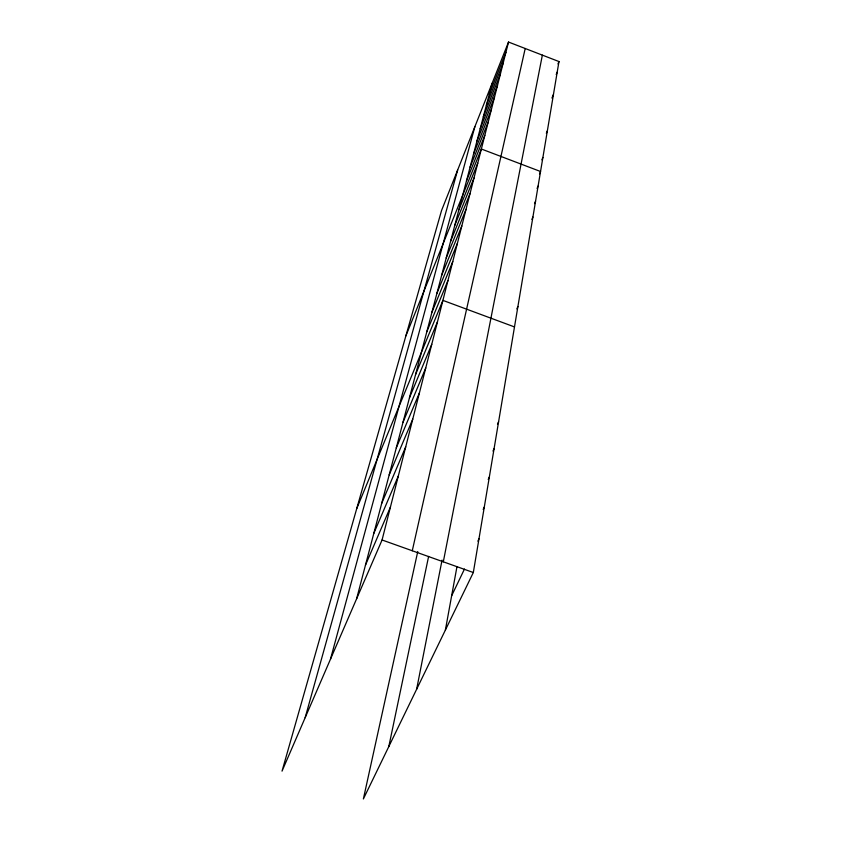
<?xml version="1.0" encoding="UTF-8"?>
<svg xmlns="http://www.w3.org/2000/svg" width="841" height="841" viewBox="0 0 841 841"><rect width="100%" height="100%" fill="white"/><g stroke="black" fill="none" stroke-linecap="round" stroke-linejoin="round"><path stroke-width="1.26" d="M417.756 551.559L363.375 798.95L473.325 572.521L558.971 61.551L508.521 42.05L441.557 210.502L282.029 771.134L382.066 539.985L508.521 42.05M445.373 630.098L456.894 567.034M443.312 561.82L542.361 55.128M416.631 689.273L442.061 560.095M388.805 746.577L428.616 556.416M412.279 550.75L525.205 48.494M356.616 598.781L492.143 83.259M330.471 659.207L474.85 126.739M305.157 717.688L457.672 169.977M489.294 94.076L505.904 52.363M486.361 105.241L503.202 63.012M483.323 116.783L500.395 74.04M480.19 128.726L497.504 85.446M476.942 141.078L494.497 97.251M473.578 153.871L491.396 109.488M470.087 167.128L488.169 122.176M466.482 180.878L484.826 135.338M405.867 335.916L481.357 149.004L540.542 171.501L539.512 173.898M458.839 209.935L477.751 163.207M454.792 225.314L473.998 177.966M450.587 241.304L470.098 193.335M446.214 257.945L466.04 209.325M441.662 275.27L461.804 225.998M436.91 293.33L457.388 243.396M431.959 312.169L452.773 261.551M426.786 331.838L447.959 280.526M356.721 508.626L442.913 300.384L514.492 326.928M415.559 374.56L437.467 321.819M409.451 397.814L431.748 344.326M403.028 422.224L425.746 367.99M396.29 447.885L419.417 392.884M557.961 63.948L558.971 61.551M556.206 74.502L557.194 72.147M389.183 474.892L412.752 419.133M551.927 98.061L553.462 94.444M381.698 503.36L405.719 446.834M373.803 533.404L398.287 476.111M546.335 133.256L547.354 130.891M365.457 565.163L390.413 507.112M541.877 159.822L542.897 157.456M537.073 188.458L538.103 186.082M534.519 203.648L535.559 201.251M531.88 219.396L532.91 217.031M516.858 308.91L517.909 306.555M497.504 424.158L498.587 421.804M492.973 451.091L494.077 448.716M488.211 479.465L489.325 477.099M483.176 509.446L484.29 507.102M451.649 595.743L464.474 569.042M477.856 541.173L478.971 538.85M382.066 539.985L473.325 572.521"/></g></svg>
